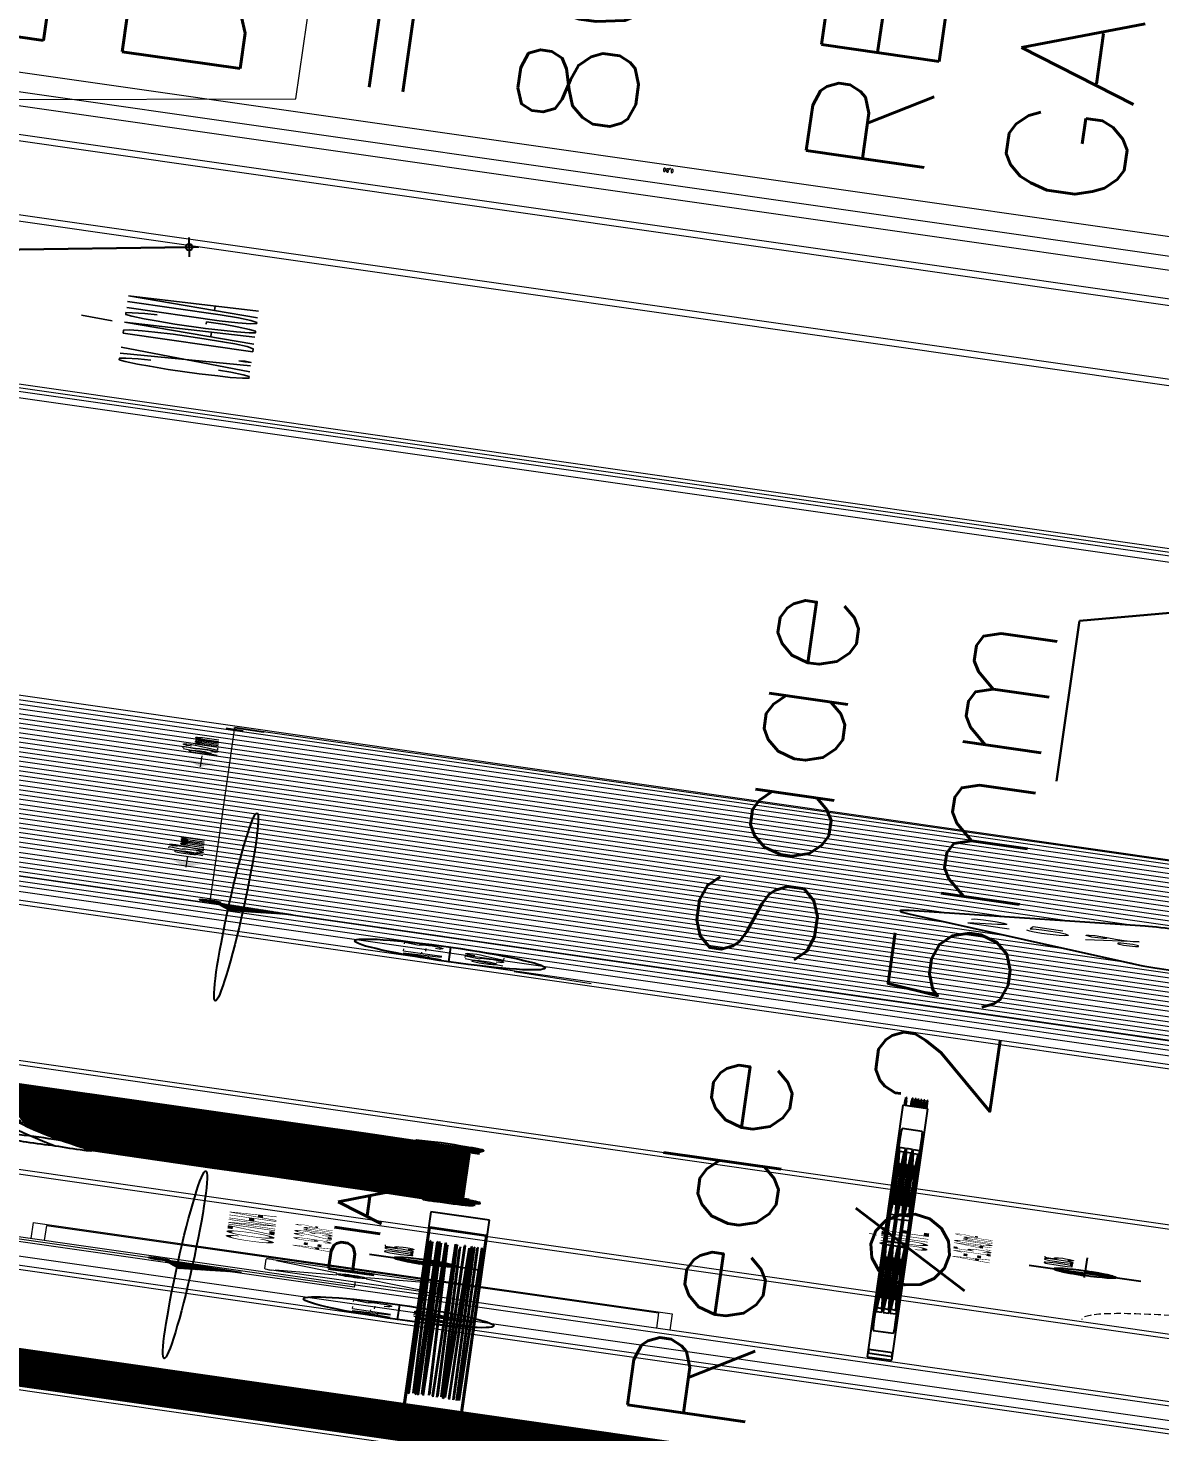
# Model space of a CAD drawing. Header units: millimetres. Extents: x -361192058 to 101130107379, y -14071650034 to 19218552450.
# Drawn here: x -126020.8 to -125846, y 40523.2 to 40739.9 of the extents above; entities that cross this region are included whole.
import ezdxf
from ezdxf.enums import TextEntityAlignment as Align

# ---------------------------------------------------------------- set-up
doc = ezdxf.new("R2010")
doc.units = ezdxf.units.MM
doc.header["$LTSCALE"] = 0.5
doc.linetypes.add('HIDDEN2', pattern=[0.1875, 0.125, -0.0625])
for name, color, linetype in [('02', 2, 'Continuous'), ('APBAN', 4, 'Continuous'), ('ARCO', 7, 'HIDDEN2'), ('CONEXAO_AG_FRIA', 3, 'Continuous'), ('CONEXAO_ESGOTO', 7, 'Continuous'), ('CONEXÃO_HIDRÁULICA', 2, 'Continuous'), ('COTAS', 7, 'Continuous'), ('DIVERSOS', 4, 'Continuous'), ('ESQUADRIAS', 3, 'Continuous'), ('HATCH', 8, 'Continuous'), ('MOBIL-I', 251, 'Continuous'), ('parede', 2, 'Continuous'), ('TEXT02', 3, 'Continuous'), ('TEXTO2', 3, 'Continuous'), ('tubulação esg', 4, 'Continuous'), ('TUBULAÇÃO_HIDRÁULICA', 5, 'Continuous'), ('TXT_0', 7, 'Continuous')]:
    doc.layers.add(name, color=color, linetype=linetype)
doc.styles.add('ADITIVOCAD', font='ROMANS.shx')
doc.styles.add('COTAS', font='romans.shx')
doc.styles.add('R80', font='simplex.shx', dxfattribs={"height": 0.2})
doc.styles.add('ROMANS', font='romans', dxfattribs={"height": 0.1})
doc.styles.add('SANSSERIF', font='sas_____.pfb', dxfattribs={"height": 1})
doc.styles.get("Standard").update_dxf_attribs({"font": 'txt.shx', "height": 0.12})
doc.dimstyles.new('COTAS', dxfattribs={"dimtxt": 0.08, "dimasz": 0.06, "dimexe": 0.18, "dimexo": 0.0625, "dimgap": 0.05, "dimtad": 1, "dimdec": 4, "dimzin": 4, "dimdsep": 46, "dimtxsty": 'R80', "dimblk1": 'DOT', "dimblk2": 'DOT', "dimsah": 1, "dimcen": 0.09, "dimse1": 1, "dimse2": 1, "dimclrt": 150, "dimadec": 0, "dimazin": 0, "dimtfac": 1, "dimtdec": 4, "dimtmove": 2, "dimatfit": 3, "dimldrblk": 'DOT', "dimfxl": 0, "dimtolj": 1, "dimtzin": 0, "dimarcsym": 0})

# ---------------------------------------------------------------- blocks, each defined once
blk = doc.blocks.new('_Dot')
at = {"color": 0, "lineweight": -2}
blk.add_line((-0.5, 0), (-1, 0), dxfattribs=at)
at = {"color": 0, "const_width": 0.5}
blk.add_lwpolyline([(-0.25, 0, 1), (0.25, 0, 1)], format="xyb", close=True, dxfattribs=at)
blk = doc.blocks.new('DOT')
for p, q in [((0, -1.5), (0, 1.5)), ((1.5, 0), (-1.5, 0))]:
    blk.add_line(p, q)
blk.add_circle((0, 0), 0.5)
blk = doc.blocks.new('ADC_SETA3')
blk.add_lwpolyline([(-0.3034, 0), (0.3034, 0, 0.668179), (0.3317, 0.0683), (0.0283, 0.3746, 0.414214), (-0.0283, 0.3746), (-0.3317, 0.0683, 0.668179), (-0.3034, 0), (-0.3034, 0)], format="xyb")
blk = doc.blocks.new('Adh_hicol0')
for radius in [0.559, 0.515]:
    blk.add_circle((0, 0), radius)
blk = doc.blocks.new('Adh_BalaoAf')
for p, q in [((0, 0), (0.65, 0)), ((1.8, 0), (1.15, 0))]:
    blk.add_line(p, q)
blk.add_circle((0.9, 0), 0.25)
blk = doc.blocks.new('Adh_Afn')
blk.add_line((-0.25, 0), (0.25, 0))
blk.add_circle((0, 0), 0.25)
at = {"flags": 8}
for tag, p in [('$AF', (0, 0.0703)), ('$DIAM', (0, -0.0909))]:
    blk.add_attdef(tag, text='', height=0.1, dxfattribs=at).set_placement(p, align=Align.MIDDLE)
blk = doc.blocks.new('j90')
at = {"layer": 'CONEXÃO_HIDRÁULICA'}
for p, q in [((-0.075, -0.0225), (-0.075, 0.0225)), ((-0.075, 0), (0, 0)), ((0, 0), (0, -0.075)), ((-0.0225, -0.075), (0.0225, -0.075))]:
    blk.add_line(p, q, dxfattribs=at)
blk = doc.blocks.new('ADC_G_ROUPA1')
for p, q in [((2, 0.55), (0, 0.55)), ((0, 0.55), (0, 0)), ((2, 0), (2, 0.55)), ((1.96, 0.51), (0.04, 0.51)), ((0.04, 0.51), (0.04, 0.04)), ((0.1122, 0.078), (0.1615, 0.4749)), ((0.1913, 0.4712), (0.1615, 0.4749)), ((0.2176, 0.473), (0.2475, 0.4754)), ((0.2475, 0.4754), (0.2796, 0.0766)), ((0.3293, 0.472), (0.3591, 0.4752)), ((0.3591, 0.4752), (0.402, 0.0775)), ((0.4817, 0.4754), (0.4537, 0.0764)), ((0.4817, 0.4754), (0.5116, 0.4733)), ((0.6858, 0.475), (0.6858, 0.075)), ((0.6858, 0.475), (0.7158, 0.475)), ((0.7158, 0.475), (0.7158, 0.075)), ((0.8867, 0.4694), (0.9163, 0.4743)), ((0.9163, 0.4743), (0.9824, 0.0798)), ((1.0382, 0.4753), (1.0009, 0.077)), ((1.0382, 0.4753), (1.068, 0.4725)), ((1.3701, 0.4753), (1.3328, 0.077)), ((1.3701, 0.4753), (1.3999, 0.4725)), ((1.5477, 0.475), (1.5477, 0.075)), ((1.5477, 0.475), (1.5777, 0.475)), ((1.5777, 0.475), (1.5777, 0.075)), ((1.619, 0.475), (1.619, 0.075)), ((1.619, 0.475), (1.649, 0.475)), ((1.649, 0.475), (1.649, 0.075)), ((1.8633, 0.475), (1.8633, 0.075)), ((1.8633, 0.475), (1.8933, 0.475)), ((1.8933, 0.475), (1.8933, 0.075)), ((1.96, 0.04), (1.96, 0.51)), ((0.142, 0.0743), (0.1913, 0.4712)), ((0.2176, 0.473), (0.2497, 0.0742)), ((0.3293, 0.472), (0.3722, 0.0743)), ((0.5116, 0.4733), (0.4837, 0.0743)), ((0.627, 0.4722), (0.5179, 0.0874)), ((0.6559, 0.464), (0.5468, 0.0792)), ((0.627, 0.4722), (0.6559, 0.464)), ((0.7427, 0.4641), (0.7715, 0.4722)), ((0.7427, 0.4641), (0.8514, 0.0791)), ((0.7715, 0.4722), (0.8803, 0.0873)), ((0.8867, 0.4694), (0.9528, 0.0749)), ((1.068, 0.4725), (1.0308, 0.0742)), ((1.1662, 0.4641), (1.195, 0.4722)), ((1.1662, 0.4641), (1.2749, 0.0791)), ((1.195, 0.4722), (1.3038, 0.0873)), ((1.3999, 0.4725), (1.3627, 0.0742)), ((1.4107, 0.4656), (1.4399, 0.4725)), ((1.4107, 0.4656), (1.5025, 0.0763)), ((1.4399, 0.4725), (1.5317, 0.0832)), ((1.7026, 0.4656), (1.7318, 0.4725)), ((1.7026, 0.4656), (1.7945, 0.0763)), ((1.7318, 0.4725), (1.8237, 0.0832)), ((0.04, 0.28), (1.96, 0.28)), ((0.04, 0.27), (1.96, 0.27)), ((0.1511, 0.2898), (0.1474, 0.2601)), ((0.1524, 0.2595), (0.1474, 0.2601)), ((0.1511, 0.2898), (0.1561, 0.2892)), ((0.1561, 0.2892), (0.1524, 0.2595)), ((0.2449, 0.2894), (0.2499, 0.2898)), ((0.2473, 0.2597), (0.2449, 0.2894)), ((0.2523, 0.2601), (0.2473, 0.2597)), ((0.2523, 0.2601), (0.2499, 0.2898)), ((0.3616, 0.2893), (0.3665, 0.2898)), ((0.3648, 0.2596), (0.3616, 0.2893)), ((0.3697, 0.2601), (0.3648, 0.2596)), ((0.3697, 0.2601), (0.3665, 0.2898)), ((0.4791, 0.2601), (0.4812, 0.2899)), ((0.4841, 0.2597), (0.4791, 0.2601)), ((0.4812, 0.2899), (0.4862, 0.2895)), ((0.4841, 0.2597), (0.4862, 0.2895)), ((0.5804, 0.262), (0.5885, 0.2907)), ((0.5852, 0.2606), (0.5804, 0.262)), ((0.5852, 0.2606), (0.5933, 0.2893)), ((0.5885, 0.2907), (0.5933, 0.2893)), ((0.6983, 0.26), (0.6983, 0.2899)), ((0.6983, 0.2899), (0.7033, 0.2899)), ((0.7033, 0.26), (0.6983, 0.26)), ((0.7033, 0.26), (0.7033, 0.2899)), ((0.805, 0.2893), (0.8098, 0.2907)), ((0.8131, 0.2606), (0.805, 0.2893)), ((0.818, 0.2619), (0.8098, 0.2907)), ((0.818, 0.2619), (0.8131, 0.2606)), ((0.9296, 0.2889), (0.9346, 0.2897)), ((0.9346, 0.2594), (0.9296, 0.2889)), ((0.9395, 0.2602), (0.9346, 0.2897)), ((0.9395, 0.2602), (0.9346, 0.2594)), ((1.0306, 0.2601), (1.0334, 0.2898)), ((1.0356, 0.2596), (1.0306, 0.2601)), ((1.0334, 0.2898), (1.0384, 0.2894)), ((1.0356, 0.2596), (1.0384, 0.2894)), ((1.2285, 0.2893), (1.2333, 0.2907)), ((1.2366, 0.2606), (1.2285, 0.2893)), ((1.2415, 0.2619), (1.2333, 0.2907)), ((1.2415, 0.2619), (1.2366, 0.2606)), ((1.3625, 0.2601), (1.3653, 0.2898)), ((1.3675, 0.2596), (1.3625, 0.2601)), ((1.3653, 0.2898), (1.3703, 0.2894)), ((1.3675, 0.2596), (1.3703, 0.2894)), ((1.4653, 0.2883), (1.4702, 0.2895)), ((1.4722, 0.2593), (1.4653, 0.2883)), ((1.4771, 0.2604), (1.4702, 0.2895)), ((1.4771, 0.2604), (1.4722, 0.2593)), ((1.5602, 0.26), (1.5602, 0.2899)), ((1.5602, 0.2899), (1.5652, 0.2899)), ((1.5652, 0.26), (1.5602, 0.26)), ((1.5652, 0.26), (1.5652, 0.2899)), ((1.6315, 0.26), (1.6315, 0.2899)), ((1.6315, 0.2899), (1.6365, 0.2899)), ((1.6365, 0.26), (1.6315, 0.26)), ((1.6365, 0.26), (1.6365, 0.2899)), ((1.7573, 0.2883), (1.7622, 0.2895)), ((1.7642, 0.2593), (1.7573, 0.2883)), ((1.769, 0.2604), (1.7622, 0.2895)), ((1.769, 0.2604), (1.7642, 0.2593)), ((1.8758, 0.26), (1.8758, 0.2899)), ((1.8758, 0.2899), (1.8808, 0.2899)), ((1.8808, 0.26), (1.8758, 0.26)), ((1.8808, 0.26), (1.8808, 0.2899)), ((0.142, 0.0743), (0.1122, 0.078)), ((0.2497, 0.0742), (0.2796, 0.0766)), ((0.3722, 0.0743), (0.402, 0.0775)), ((0.4537, 0.0764), (0.4837, 0.0743)), ((0.5179, 0.0874), (0.5468, 0.0792)), ((0.6858, 0.075), (0.7158, 0.075)), ((0.8514, 0.0791), (0.8803, 0.0873)), ((0.9528, 0.0749), (0.9824, 0.0798)), ((1.0009, 0.077), (1.0308, 0.0742)), ((1.2749, 0.0791), (1.3038, 0.0873)), ((1.3328, 0.077), (1.3627, 0.0742)), ((1.5025, 0.0763), (1.5317, 0.0832)), ((1.5477, 0.075), (1.5777, 0.075)), ((1.619, 0.075), (1.649, 0.075)), ((1.7945, 0.0763), (1.8237, 0.0832)), ((1.8633, 0.075), (1.8933, 0.075)), ((0.04, 0.04), (1.96, 0.04)), ((0, 0), (2, 0))]:
    blk.add_line(p, q)
blk = doc.blocks.new('A2')
at = {"color": 8}
for p, q in [((0.745, -2), (0.745, -0.7391)), ((0.795, -1.985), (0.795, -0.7352)), ((0.845, -2.0217), (0.845, -0.7314)), ((0.895, -2.027), (0.895, -0.7276)), ((0.245, -2), (0.245, -0.7773)), ((0.295, -2), (0.295, -0.7735)), ((0.345, -2), (0.345, -0.7697)), ((0.395, -2), (0.395, -0.7658)), ((0.445, -2), (0.445, -0.762)), ((0.495, -2), (0.495, -0.7582)), ((0.545, -2), (0.545, -0.7544)), ((0.595, -2), (0.595, -0.7505)), ((0.645, -2), (0.645, -0.7467)), ((0.695, -2), (0.695, -0.7429)), ((-0.255, -2), (-0.255, -0.8155)), ((-0.23, -0.9011), (-0.23, -0.8155)), ((-0.205, -2), (-0.205, -0.8117)), ((-0.18, -0.8694), (-0.18, -0.8117)), ((-0.155, -2), (-0.155, -0.8079)), ((-0.13, -0.8438), (-0.13, -0.8079)), ((-0.105, -2), (-0.105, -0.8041)), ((-0.08, -0.8236), (-0.08, -0.8041)), ((-0.055, -2), (-0.055, -0.8002)), ((-0.005, -2), (-0.005, -0.7964)), ((0.045, -2), (0.045, -0.7926)), ((0.095, -2), (0.095, -0.7888)), ((0.145, -2), (0.145, -0.7849)), ((0.195, -2), (0.195, -0.7811)), ((0.945, -2.0358), (0.945, -0.7964)), ((-0.505, -2), (-0.505, -0.8429)), ((-0.48, -1.283), (-0.48, -0.8429)), ((-0.455, -2), (-0.455, -0.8308)), ((-0.43, -1.1361), (-0.43, -0.8308)), ((-0.405, -2), (-0.405, -0.827)), ((-0.38, -1.0514), (-0.38, -0.827)), ((-0.355, -2), (-0.355, -0.8232)), ((-0.33, -0.9891), (-0.33, -0.8232)), ((-0.305, -2), (-0.305, -0.8194)), ((-0.28, -0.9404), (-0.28, -0.8194)), ((-0.655, -2), (-0.655, -0.8877)), ((-0.63, -2), (-0.63, -0.8877)), ((-0.605, -2), (-0.605, -0.8716)), ((-0.58, -2), (-0.58, -0.8716)), ((-0.555, -2), (-0.555, -0.8566)), ((-0.53, -2), (-0.53, -0.8566)), ((-0.755, -2), (-0.755, -0.9238)), ((-0.73, -2), (-0.73, -0.9238)), ((-0.705, -2), (-0.705, -0.9051)), ((-0.68, -2), (-0.68, -0.9051)), ((-0.855, -2.0453), (-0.855, -0.9652)), ((-0.83, -2.0453), (-0.83, -0.9652)), ((-0.805, -2.015), (-0.805, -0.9438)), ((-0.78, -2.015), (-0.78, -0.9438)), ((-0.93, -2.0331), (-0.93, -0.988)), ((-0.905, -2.0331), (-0.905, -0.988)), ((-0.88, -2.0331), (-0.88, -0.988)), ((-0.955, -2.0331), (-0.955, -1.2363)), ((-0.48, -2), (-0.48, -1.5323)), ((-0.43, -2), (-0.43, -1.6792)), ((-0.38, -2), (-0.38, -1.7639)), ((-0.33, -2), (-0.33, -1.8261)), ((-0.28, -2), (-0.28, -1.8749)), ((-0.23, -2), (-0.23, -1.9142)), ((-0.18, -2), (-0.18, -1.9459)), ((-0.13, -2), (-0.13, -1.9715)), ((-0.08, -2), (-0.08, -1.9917))]:
    blk.add_line(p, q, dxfattribs=at)
blk.add_lwpolyline([(-0.95, -0.7864), (-0.95, 0), (0.95, 0), (0.95, -0.5116)])
for points in [[(-0.4937, -0.1271, 0.14715), (-0.7437, -0.1021, 0.124017), (-0.6737, -0.3221, 8.542003)], [(-0.1887, -0.3771, 0.115099), (-0.1437, -0.1071, 0.202892), (-0.5437, -0.1421, 4.019894)], [(0.3563, -0.1271, 0.14715), (0.1063, -0.1021, 0.124017), (0.1763, -0.3221, 8.542003)], [(0.6613, -0.3771, 0.115099), (0.7063, -0.1071, 0.202892), (0.3063, -0.1421, 4.019894)], [(-0.6937, -0.2771, 0.09902), (-0.7437, -0.5021, 0.169064), (-0.4337, -0.3971, -0.343387)], [(0.1563, -0.2771, 0.09902), (0.1063, -0.5021, 0.169064), (0.4163, -0.3971, -0.343387)], [(-0.5537, -0.4521, 0.112206), (-0.1437, -0.5021, 0.070755), (-0.2037, -0.2971, -1.551943)], [(0.2963, -0.4521, 0.112206), (0.7063, -0.5021, 0.070755), (0.6463, -0.2971, -1.551943)], [(-0.2692, -0.7939, 0.075988), (-0.9427, -1.0061, -0.502824), (-0.9784, -0.9878, -0.142549), (-0.9692, -0.9109, -0.066811), (-0.981, -0.8335, -0.328343), (-0.9467, -0.7851), (-0.4192, -0.6109, -0.025749), (0.9573, -0.5114, -0.334099), (0.9818, -0.5287, -0.185174), (0.975, -0.6509, -0.187316), (0.982, -0.7142, -0.311124), (0.9734, -0.7216), (-0.4842, -0.8331)], [(-0.9427, -1.0061), (-0.96, -1.33), (-0.95, -1.485), (-0.955, -1.755), (-0.97, -1.89), (-0.975, -1.915, -1.132782), (-0.99, -1.91, 0.98261), (-1.01, -1.9, 0.32203), (-1.005, -1.935), (-1.005, -1.975, 0.439902), (-0.945, -2.03, -0.126697), (-0.885, -2.04, 0.376451), (-0.805, -2.015, -0.344872), (-0.765, -2), (0.755, -2, 0.181335), (0.795, -1.985, -0.809524), (0.815, -2, 0.220339), (0.815, -2.025), (0.86, -2.02), (0.935, -2.035, 0.501823), (0.985, -1.99, 0.315909), (0.975, -1.855, 0.473766), (0.97, -1.855, -0.12128), (0.95, -1.87), (0.955, -1.72), (0.95, -1.4), (0.955, -1.225), (0.9441, -0.7247)]]:
    blk.add_lwpolyline(points, format="xyb")
for points in [[(-0.4387, -0.4771, -0.804152), (-0.4937, -0.2571, -0.132344), (-0.1487, -0.1321, -0.042249)], [(0.4113, -0.4771, -0.804152), (0.3563, -0.2571, -0.132344), (0.7013, -0.1321, -0.042249)], [(0.4402, -0.5463, -0.26737), (0.4937, -0.7722, -7.474594)], [(0.6742, -0.5256, -0.289881), (0.7012, -0.7503, 10.034941)], [(-0.414, -0.61, -0.337543), (-0.3491, -0.8188, -6.119059)], [(-0.3702, -0.6025, -0.348871), (-0.2917, -0.8128, -6.119059)], [(-0.4161, -0.8227, -0.081114), (0.9793, -0.655, -24.776446)], [(-0.9692, -0.9109, -0.10864), (0.4143, -0.7327, -11.759975)], [(-0.8449, -0.7515, -0.424879), (-0.772, -0.9305, 6.281867)], [(-0.055, -2, -0.838761), (0.095, -0.7888, -0.295511)]]:
    blk.add_lwpolyline(points, format="xyb", dxfattribs=at)
blk = doc.blocks.new('Adc_nivelpl')
h = blk.add_hatch()
h.set_pattern_fill('_U', color=256, scale=0.005, angle=45, style=0, double=1)
h.set_pattern_definition([(45, (-5.8772514, -3.5161936), (-0.003535534, 0.003535534), []), (135, (-5.8772514, -3.5161936), (-0.003535534, -0.003535534), [])])
h.paths.add_polyline_path([(0.1954, -0.0865, 0.414214), (0.0865, -0.1954), (0.1954, -0.1954)])
h.paths.add_polyline_path([(0.1954, -0.1954), (0.1954, -0.3043, 0.414214), (0.3043, -0.1954)])
for p, q in [((0.1954, 0), (0.1954, -0.3908)), ((0.8958, -0.1954), (0, -0.1954))]:
    blk.add_line(p, q)
blk.add_circle((0.1954, -0.1954), 0.1089)
at = {"flags": 8}
blk.add_attdef('NIVEL', (0.3642, -0.1501), '', height=0.1, dxfattribs=at)
blk = doc.blocks.new('ADC_MCOZ_19')
for p, q in [((-0.425, 0), (-0.425, -0.66)), ((0.425, 0), (-0.425, 0)), ((0.425, -0.66), (0.425, 0)), ((0.425, -0.01), (-0.425, -0.01)), ((-0.405, -0.01), (-0.405, -0.02)), ((0.405, -0.02), (-0.405, -0.02)), ((0.405, -0.02), (0.405, -0.01)), ((0.3416, -0.07), (-0.3416, -0.07)), ((-0.365, -0.0934), (-0.365, -0.5766)), ((0.365, -0.5766), (0.365, -0.0934)), ((-0.3382, -0.55), (-0.3382, -0.12)), ((-0.3382, -0.12), (-0.1382, -0.12)), ((-0.3282, -0.2885), (-0.3282, -0.1365)), ((-0.3282, -0.1365), (-0.271, -0.1919)), ((-0.3203, -0.13), (-0.2648, -0.184)), ((-0.3203, -0.13), (-0.156, -0.13)), ((-0.156, -0.13), (-0.2132, -0.1854)), ((-0.1482, -0.1365), (-0.2074, -0.1936)), ((-0.1482, -0.1365), (-0.1482, -0.2885)), ((-0.1382, -0.12), (-0.1382, -0.55)), ((-0.1, -0.12), (-0.1, -0.55)), ((0.1, -0.12), (-0.1, -0.12)), ((-0.09, -0.1365), (-0.09, -0.2885)), ((-0.09, -0.1365), (-0.0308, -0.1936)), ((-0.0821, -0.13), (-0.025, -0.1854)), ((0.0821, -0.13), (-0.0821, -0.13)), ((0.0821, -0.13), (0.0267, -0.184)), ((0.09, -0.1365), (0.0329, -0.1919)), ((0.09, -0.2885), (0.09, -0.1365)), ((0.1, -0.55), (0.1, -0.12)), ((0.1382, -0.12), (0.1382, -0.55)), ((0.3382, -0.12), (0.1382, -0.12)), ((0.1482, -0.1365), (0.2074, -0.1936)), ((0.1482, -0.1365), (0.1482, -0.2885)), ((0.156, -0.13), (0.2132, -0.1854)), ((0.3203, -0.13), (0.156, -0.13)), ((0.3203, -0.13), (0.2648, -0.184)), ((0.3282, -0.1365), (0.271, -0.1919)), ((0.3282, -0.2885), (0.3282, -0.1365)), ((0.3382, -0.55), (0.3382, -0.12)), ((-0.2692, -0.2316), (-0.3282, -0.2885)), ((-0.2622, -0.2389), (-0.3203, -0.295)), ((-0.2156, -0.2376), (-0.156, -0.295)), ((-0.2091, -0.23), (-0.1482, -0.2885)), ((-0.0291, -0.23), (-0.09, -0.2885)), ((-0.0226, -0.2376), (-0.0821, -0.295)), ((0.0241, -0.2389), (0.0821, -0.295)), ((0.031, -0.2316), (0.09, -0.2885)), ((0.2091, -0.23), (0.1482, -0.2885)), ((0.2156, -0.2376), (0.156, -0.295)), ((0.2622, -0.2389), (0.3203, -0.295)), ((0.2692, -0.2316), (0.3282, -0.2885)), ((-0.3282, -0.305), (-0.1482, -0.305)), ((-0.3282, -0.365), (-0.3282, -0.305)), ((-0.156, -0.295), (-0.3203, -0.295)), ((-0.1482, -0.305), (-0.1482, -0.365)), ((0.09, -0.305), (-0.09, -0.305)), ((-0.09, -0.305), (-0.09, -0.365)), ((-0.0821, -0.295), (0.0821, -0.295)), ((0.09, -0.365), (0.09, -0.305)), ((0.1482, -0.305), (0.1482, -0.365)), ((0.3282, -0.305), (0.1482, -0.305)), ((0.156, -0.295), (0.3203, -0.295)), ((0.3282, -0.365), (0.3282, -0.305)), ((-0.3282, -0.365), (-0.1482, -0.365)), ((-0.3282, -0.3815), (-0.271, -0.4369)), ((-0.3282, -0.5335), (-0.3282, -0.3815)), ((-0.3203, -0.375), (-0.2648, -0.429)), ((-0.3203, -0.375), (-0.156, -0.375)), ((-0.156, -0.375), (-0.2132, -0.4304)), ((-0.1482, -0.3815), (-0.2074, -0.4386)), ((-0.1482, -0.3815), (-0.1482, -0.5335)), ((0.09, -0.365), (-0.09, -0.365)), ((-0.09, -0.3815), (-0.0308, -0.4386)), ((-0.09, -0.3815), (-0.09, -0.5335)), ((0.0821, -0.375), (-0.0821, -0.375)), ((-0.0821, -0.375), (-0.025, -0.4304)), ((0.0821, -0.375), (0.0267, -0.429)), ((0.09, -0.3815), (0.0329, -0.4369)), ((0.09, -0.5335), (0.09, -0.3815)), ((0.3282, -0.365), (0.1482, -0.365)), ((0.1482, -0.3815), (0.1482, -0.5335)), ((0.1482, -0.3815), (0.2074, -0.4386)), ((0.156, -0.375), (0.2132, -0.4304)), ((0.3203, -0.375), (0.156, -0.375)), ((0.3203, -0.375), (0.2648, -0.429)), ((0.3282, -0.3815), (0.271, -0.4369)), ((0.3282, -0.5335), (0.3282, -0.3815)), ((-0.2692, -0.4766), (-0.3282, -0.5335)), ((-0.2622, -0.4839), (-0.3203, -0.54)), ((-0.2156, -0.4826), (-0.156, -0.54)), ((-0.2091, -0.475), (-0.1482, -0.5335)), ((-0.0291, -0.475), (-0.09, -0.5335)), ((-0.0226, -0.4826), (-0.0821, -0.54)), ((0.0241, -0.4839), (0.0821, -0.54)), ((0.031, -0.4766), (0.09, -0.5335)), ((0.2091, -0.475), (0.1482, -0.5335)), ((0.2156, -0.4826), (0.156, -0.54)), ((0.2622, -0.4839), (0.3203, -0.54)), ((0.2692, -0.4766), (0.3282, -0.5335)), ((-0.156, -0.54), (-0.3203, -0.54)), ((-0.0821, -0.54), (0.0821, -0.54)), ((0.156, -0.54), (0.3203, -0.54)), ((-0.1382, -0.55), (-0.3382, -0.55)), ((-0.1, -0.55), (0.1, -0.55)), ((0.1382, -0.55), (0.3382, -0.55)), ((-0.3416, -0.6), (0.3416, -0.6)), ((-0.425, -0.66), (0.425, -0.66)), ((-0.3899, -0.66), (-0.3899, -0.674)), ((-0.3899, -0.674), (-0.3829, -0.674)), ((-0.3829, -0.674), (-0.3829, -0.681)), ((-0.3829, -0.681), (-0.3479, -0.681)), ((-0.3479, -0.674), (-0.3479, -0.681)), ((-0.3479, -0.674), (-0.3409, -0.674)), ((-0.3409, -0.66), (-0.3409, -0.674)), ((-0.2899, -0.66), (-0.2899, -0.674)), ((-0.2899, -0.674), (-0.2829, -0.674)), ((-0.2829, -0.674), (-0.2829, -0.681)), ((-0.2829, -0.681), (-0.2479, -0.681)), ((-0.2479, -0.674), (-0.2479, -0.681)), ((-0.2479, -0.674), (-0.2409, -0.674)), ((-0.2409, -0.66), (-0.2409, -0.674)), ((-0.1899, -0.66), (-0.1899, -0.674)), ((-0.1899, -0.674), (-0.1829, -0.674)), ((-0.1829, -0.674), (-0.1829, -0.681)), ((-0.1829, -0.681), (-0.1479, -0.681)), ((-0.1479, -0.674), (-0.1479, -0.681)), ((-0.1479, -0.674), (-0.1409, -0.674)), ((-0.1409, -0.66), (-0.1409, -0.674)), ((-0.0899, -0.66), (-0.0899, -0.674)), ((-0.0899, -0.674), (-0.0829, -0.674)), ((-0.0829, -0.674), (-0.0829, -0.681)), ((-0.0829, -0.681), (-0.0479, -0.681)), ((-0.0479, -0.674), (-0.0479, -0.681)), ((-0.0479, -0.674), (-0.0409, -0.674)), ((-0.0409, -0.66), (-0.0409, -0.674)), ((0.0101, -0.66), (0.0101, -0.674)), ((0.0101, -0.674), (0.0171, -0.674)), ((0.0171, -0.674), (0.0171, -0.681)), ((0.0171, -0.681), (0.0521, -0.681)), ((0.0521, -0.674), (0.0521, -0.681)), ((0.0521, -0.674), (0.0591, -0.674)), ((0.0591, -0.66), (0.0591, -0.674)), ((0.1101, -0.66), (0.1101, -0.674)), ((0.1101, -0.674), (0.1171, -0.674)), ((0.1171, -0.674), (0.1171, -0.681)), ((0.1171, -0.681), (0.1521, -0.681)), ((0.1521, -0.674), (0.1521, -0.681)), ((0.1521, -0.674), (0.1591, -0.674)), ((0.1591, -0.66), (0.1591, -0.674)), ((0.3241, -0.66), (0.3241, -0.674)), ((0.3241, -0.674), (0.3311, -0.674)), ((0.3311, -0.674), (0.3311, -0.681)), ((0.3311, -0.681), (0.3661, -0.681)), ((0.3661, -0.674), (0.3661, -0.681)), ((0.3661, -0.674), (0.3731, -0.674)), ((0.3731, -0.66), (0.3731, -0.674))]:
    blk.add_line(p, q)
for centre, radius, start, end in [((-0.3416, -0.0934), 0.0234, 90, 180), ((0.3416, -0.0934), 0.0234, 360, 90), ((-0.2397, -0.2103), 0.0525, 146.7284, 216.956), ((-0.2397, -0.2103), 0.0525, 42.0892, 135.793), ((-0.2397, -0.2103), 0.0442, 42.5726, 134.909), ((0.0015, -0.2103), 0.0525, 44.207, 137.9108), ((0.0015, -0.2103), 0.0442, 45.091, 137.4274), ((0.0015, -0.2103), 0.0525, 323.044, 33.2716), ((0.2397, -0.2103), 0.0525, 44.207, 137.9108), ((0.2397, -0.2103), 0.0442, 45.091, 137.4274), ((0.2397, -0.2103), 0.0525, 323.044, 33.2716), ((-0.2397, -0.2103), 0.0442, 147.9107, 216.4727), ((-0.2397, -0.2103), 0.0364, 133.7108, 149.5156), ((-0.2397, -0.2103), 0.0364, 27.382, 43.227), ((-0.2397, -0.2103), 0.0442, 326.0457, 29.5488), ((-0.2397, -0.2103), 0.0525, 325.1618, 31.1407), ((0.0015, -0.2103), 0.0525, 148.8593, 214.8382), ((0.0015, -0.2103), 0.0442, 150.4512, 213.9543), ((0.0015, -0.2103), 0.0364, 136.773, 152.618), ((0.0015, -0.2103), 0.0364, 30.4844, 46.2892), ((0.0015, -0.2103), 0.0442, 323.5273, 32.0893), ((0.2397, -0.2103), 0.0525, 148.8593, 214.8382), ((0.2397, -0.2103), 0.0442, 150.4512, 213.9543), ((0.2397, -0.2103), 0.0364, 136.773, 152.618), ((0.2397, -0.2103), 0.0364, 30.4844, 46.2892), ((0.2397, -0.2103), 0.0442, 323.5273, 32.0893), ((-0.2397, -0.2103), 0.0525, 227.9045, 314.2264), ((-0.2397, -0.2103), 0.0364, 215.8183, 231.6632), ((-0.2397, -0.2103), 0.0442, 229.4965, 313.0441), ((-0.2397, -0.2103), 0.0364, 311.4391, 327.244), ((0.0015, -0.2103), 0.0525, 225.7736, 312.0955), ((0.0015, -0.2103), 0.0364, 212.756, 228.5609), ((0.0015, -0.2103), 0.0442, 226.9559, 310.5035), ((0.0015, -0.2103), 0.0364, 308.3368, 324.1817), ((0.2397, -0.2103), 0.0525, 225.7736, 312.0955), ((0.2397, -0.2103), 0.0364, 212.756, 228.5609), ((0.2397, -0.2103), 0.0442, 226.9559, 310.5035), ((0.2397, -0.2103), 0.0364, 308.3368, 324.1817), ((-0.2397, -0.4553), 0.0525, 146.7284, 216.956), ((-0.2397, -0.4553), 0.0442, 147.9107, 216.4727), ((-0.2397, -0.4553), 0.0525, 42.0892, 135.793), ((-0.2397, -0.4553), 0.0364, 133.7108, 149.5156), ((-0.2397, -0.4553), 0.0442, 42.5726, 134.909), ((-0.2397, -0.4553), 0.0364, 27.382, 43.227), ((-0.2397, -0.4553), 0.0442, 326.0457, 29.5488), ((-0.2397, -0.4553), 0.0525, 325.1618, 31.1407), ((0.0015, -0.4553), 0.0525, 148.8593, 214.8382), ((0.0015, -0.4553), 0.0442, 150.4512, 213.9543), ((0.0015, -0.4553), 0.0525, 44.207, 137.9108), ((0.0015, -0.4553), 0.0442, 45.091, 137.4274), ((0.0015, -0.4553), 0.0364, 136.773, 152.618), ((0.0015, -0.4553), 0.0364, 30.4844, 46.2892), ((0.0015, -0.4553), 0.0442, 323.5273, 32.0893), ((0.0015, -0.4553), 0.0525, 323.044, 33.2716), ((0.2397, -0.4553), 0.0525, 148.8593, 214.8382), ((0.2397, -0.4553), 0.0442, 150.4512, 213.9543), ((0.2397, -0.4553), 0.0525, 44.207, 137.9108), ((0.2397, -0.4553), 0.0442, 45.091, 137.4274), ((0.2397, -0.4553), 0.0364, 136.773, 152.618), ((0.2397, -0.4553), 0.0364, 30.4844, 46.2892), ((0.2397, -0.4553), 0.0442, 323.5273, 32.0893), ((0.2397, -0.4553), 0.0525, 323.044, 33.2716), ((-0.2397, -0.4553), 0.0525, 227.9045, 314.2264), ((-0.2397, -0.4553), 0.0364, 215.8183, 231.6632), ((-0.2397, -0.4553), 0.0442, 229.4965, 313.0441), ((-0.2397, -0.4553), 0.0364, 311.4391, 327.244), ((0.0015, -0.4553), 0.0525, 225.7736, 312.0955), ((0.0015, -0.4553), 0.0364, 212.756, 228.5609), ((0.0015, -0.4553), 0.0442, 226.9559, 310.5035), ((0.0015, -0.4553), 0.0364, 308.3368, 324.1817), ((0.2397, -0.4553), 0.0525, 225.7736, 312.0955), ((0.2397, -0.4553), 0.0364, 212.756, 228.5609), ((0.2397, -0.4553), 0.0442, 226.9559, 310.5035), ((0.2397, -0.4553), 0.0364, 308.3368, 324.1817), ((-0.3416, -0.5766), 0.0234, 180, 270), ((0.3416, -0.5766), 0.0234, 270, 360)]:
    blk.add_arc(centre, radius, start, end)
blk = doc.blocks.new('APROVADO QUADRA 21.2 MBVII')
at = {"layer": 'HATCH', "lineweight": 18}
h = blk.add_hatch(dxfattribs=at)
h.set_pattern_fill('LINE,_O', color=256, scale=0.001, angle=158.4888)
h.set_pattern_definition([(158.48882318, (6464.7813156, 2460.108367), (-0.001164217631, -0.002953848728), [])])
h.paths.add_polyline_path([(4234.5402, 2276.452), (4234.7069, 2276.2893), (4234.7416, 2276.4917)])
h = blk.add_hatch(dxfattribs=at)
h.set_pattern_fill('LINE,_O', color=256, scale=0.001, angle=158.4888)
h.set_pattern_definition([(158.48882318, (6476.9732778, 2460.108367), (-0.001164217631, -0.002953848728), [])])
h.paths.add_polyline_path([(4246.7322, 2276.452), (4246.8988, 2276.2893), (4246.9336, 2276.4917)])
at = {"layer": '02', "color": 8, "lineweight": 18}
for p, q in [((4234.1794, 2272.5595), (4234.1794, 2278.3595)), ((4246.3712, 2278.3595), (4246.3712, 2272.6595)), ((4234.6794, 2277.8595), (4234.6794, 2273.1595)), ((4246.8811, 2273.1595), (4246.8811, 2277.8595)), ((4234.8294, 2277.7095), (4234.8294, 2273.3095)), ((4236.9294, 2277.7095), (4236.9294, 2273.1595)), ((4237.0794, 2277.7095), (4237.0794, 2273.1595)), ((4237.0794, 2277.7095), (4237.0794, 2273.1595))]:
    blk.add_line(p, q, dxfattribs=at)
at = {"layer": '02', "color": 4, "lineweight": 18}
for p, q in [((4272.5991, 2277.4082), (4274.1607, 2276.5807)), ((4274.1607, 2276.5807), (4277.6492, 2276.5807))]:
    blk.add_line(p, q, dxfattribs=at)
at = {"layer": '02', "color": 7, "lineweight": 18}
blk.add_line((4273.7256, 2273.8438), (4273.7256, 2277.3482), dxfattribs=at)
at = {"layer": '02', "lineweight": 18}
blk.add_lwpolyline([(4229.7208, 2238.7047), (4290.9208, 2238.7047), (4290.9208, 2283.2547), (4229.7208, 2283.2547)], close=True, dxfattribs=at)
at = {"layer": '02', "lineweight": 18, "const_width": 0.1}
blk.add_lwpolyline([(4230.4708, 2239.4547), (4290.1708, 2239.4547), (4290.1708, 2282.5047), (4230.4708, 2282.5047)], close=True, dxfattribs=at)
at = {"layer": 'ARCO', "color": 8, "lineweight": 18}
blk.add_arc((4237.1425, 2273.3095), 0.8, 360, 90, dxfattribs=at)
at = {"layer": 'CONEXAO_ESGOTO', "lineweight": 18}
for p, q in [((4248.3411, 2276.5812), (4247.9669, 2276.5812)), ((4251.7601, 2276.5812), (4251.3858, 2276.5812))]:
    blk.add_line(p, q, dxfattribs=at)
for points in [[(4247.9669, 2276.5812), (4248.1429, 2276.5436), (4248.1429, 2276.6187)], [(4251.3858, 2276.5812), (4251.5619, 2276.5436), (4251.5619, 2276.6187)]]:
    blk.add_solid(points, dxfattribs=at)
at = {"layer": 'DIVERSOS', "color": 8, "lineweight": 18}
for p, q in [((4245.9212, 2256.0095), (4245.9212, 2278.6095)), ((4246.0712, 2256.5095), (4246.0712, 2278.6095))]:
    blk.add_line(p, q, dxfattribs=at)
at = {"layer": 'DIVERSOS', "lineweight": 18}
for p, q in [((4234.7416, 2276.4917), (4234.7069, 2276.2893)), ((4246.0607, 2275.6977), (4246.0259, 2275.4953))]:
    blk.add_line(p, q, dxfattribs=at)
for points in [[(4234.7416, 2276.4917), (4234.5402, 2276.452), (4234.7069, 2276.2893)], [(4246.9336, 2276.4917), (4246.7322, 2276.452), (4246.8988, 2276.2893)]]:
    blk.add_lwpolyline(points, dxfattribs=at)
at = {"layer": 'ESQUADRIAS', "color": 8, "lineweight": 18}
for p, q in [((4252.7712, 2278.6095), (4252.7712, 2271.6095)), ((4252.9212, 2278.6095), (4252.9212, 2263.6095))]:
    blk.add_line(p, q, dxfattribs=at)
at = {"layer": 'HATCH', "color": 8, "lineweight": 18}
for p, q in [((4246.5475, 2272.6595), (4246.5475, 2278.3595)), ((4247.85, 2266.3595), (4247.85, 2278.3595)), ((4248.0087, 2266.3595), (4248.0087, 2278.3595)), ((4248.1675, 2266.3595), (4248.1675, 2278.3595)), ((4248.3262, 2266.3595), (4248.3262, 2278.3595)), ((4248.485, 2266.3595), (4248.485, 2278.3595)), ((4248.6437, 2266.3595), (4248.6437, 2278.3595)), ((4248.8025, 2266.3595), (4248.8025, 2278.3595)), ((4248.9612, 2273.7734), (4248.9612, 2278.3595)), ((4249.12, 2273.7734), (4249.12, 2278.3595)), ((4249.2787, 2274.1124), (4249.2787, 2278.3595)), ((4249.4375, 2274.2727), (4249.4375, 2278.3595)), ((4249.5962, 2274.4329), (4249.5962, 2278.3595)), ((4249.755, 2274.5932), (4249.755, 2278.3595)), ((4249.9137, 2274.727), (4249.9137, 2278.3595)), ((4246.7062, 2272.6595), (4246.7062, 2277.2095)), ((4246.865, 2272.6595), (4246.865, 2277.2095)), ((4247.0237, 2272.6595), (4247.0237, 2277.2095)), ((4247.1825, 2266.3595), (4247.1825, 2277.2095)), ((4247.3412, 2266.3595), (4247.3412, 2277.2095)), ((4247.5, 2266.3595), (4247.5, 2277.2095)), ((4247.6587, 2266.3595), (4247.6587, 2277.2095)), ((4250.0725, 2274.5908), (4250.0725, 2277.2095)), ((4250.2312, 2274.4482), (4250.2312, 2277.2095)), ((4250.39, 2274.2879), (4250.39, 2277.2095)), ((4250.5487, 2274.1277), (4250.5487, 2277.2095)), ((4250.7075, 2273.7734), (4250.7075, 2277.2095)), ((4250.8662, 2273.7734), (4250.8662, 2277.2095)), ((4251.025, 2272.6139), (4251.025, 2277.2095)), ((4251.1837, 2272.6139), (4251.1837, 2277.2095)), ((4251.3425, 2275.7978), (4251.3425, 2277.2095)), ((4251.5012, 2275.7978), (4251.5012, 2277.2095)), ((4251.66, 2275.4178), (4251.66, 2277.2095)), ((4251.8187, 2270.8095), (4251.8187, 2277.2095)), ((4251.9775, 2270.8095), (4251.9775, 2277.2095)), ((4252.1362, 2270.8095), (4252.1362, 2277.2095)), ((4252.295, 2270.8095), (4252.295, 2277.2095)), ((4252.4537, 2270.8095), (4252.4537, 2277.2095)), ((4252.6125, 2270.8095), (4252.6125, 2277.2095)), ((4251.3425, 2270.8095), (4251.3425, 2275.7978)), ((4251.5012, 2270.8095), (4251.5012, 2275.7978)), ((4251.66, 2270.8095), (4251.66, 2275.4178))]:
    blk.add_line(p, q, dxfattribs=at)
at = {"layer": 'MOBIL-I', "color": 8, "lineweight": 18}
for p, q in [((4235.3746, 2276.8429), (4234.8246, 2276.8429)), ((4235.3746, 2276.8429), (4235.3746, 2275.1657)), ((4235.3396, 2276.8079), (4234.8246, 2276.8079)), ((4235.3396, 2276.8079), (4235.3396, 2275.2007)), ((4234.9487, 2276.2032), (4235.0726, 2276.0429)), ((4235.1322, 2276.0429), (4235.2561, 2276.2032)), ((4234.951, 2275.8083), (4235.0726, 2275.9657)), ((4235.1322, 2275.9657), (4235.2561, 2275.8054)), ((4235.3396, 2275.2007), (4234.8246, 2275.2007)), ((4235.3746, 2275.1657), (4234.8246, 2275.1657))]:
    blk.add_line(p, q, dxfattribs=at)
blk.add_lwpolyline([(4234.9216, 2276.0537), (4234.9216, 2276.2122, -0.414214), (4234.9397, 2276.2303), (4235.2651, 2276.2303, -0.414214), (4235.2832, 2276.2122), (4235.2832, 2275.7964, -0.414214), (4235.2651, 2275.7783), (4234.9397, 2275.7783, -0.414214), (4234.9216, 2275.7964), (4234.9216, 2276.0537)], format="xyb", dxfattribs=at)
for radius in [0.0391, 0.024, 0.0147]:
    blk.add_circle((4235.1024, 2276.0043), radius, dxfattribs=at)
at = {"layer": 'parede', "color": 8, "lineweight": 18}
for p, q in [((4233.7294, 2256.0095), (4233.7294, 2281.0095)), ((4240.7294, 2281.0095), (4240.7294, 2256.0095)), ((4240.5794, 2277.7095), (4240.5794, 2273.6995)), ((4233.8794, 2273.3095), (4233.8794, 2276.9095)), ((4233.8794, 2256.5095), (4233.8794, 2273.9595))]:
    blk.add_line(p, q, dxfattribs=at)
at = {"layer": 'parede', "color": 7, "lineweight": 18}
for p, q in [((4262.8536, 2278.4245), (4262.8536, 2265.8972)), ((4273.0632, 2270.0712), (4273.0632, 2278.4245)), ((4263.3177, 2278.1151), (4263.3177, 2273.7838)), ((4272.5991, 2273.7838), (4272.5991, 2278.1151))]:
    blk.add_line(p, q, dxfattribs=at)
at = {"layer": 'tubulação esg', "lineweight": 18}
for p, q in [((4263.0727, 2277.671), (4263.0727, 2271.9314)), ((4263.1939, 2277.671), (4263.1939, 2271.9314)), ((4268.7431, 2274.1983), (4268.7431, 2277.5879)), ((4268.9574, 2274.1983), (4268.9574, 2277.5879)), ((4271.436, 2277.5903), (4271.4351, 2272.2313)), ((4271.6388, 2272.2313), (4271.6388, 2277.5903))]:
    blk.add_line(p, q, dxfattribs=at)
at = {"layer": 'TUBULAÇÃO_HIDRÁULICA', "lineweight": 18}
for p, q in [((4234.7456, 2275.9926), (4234.7456, 2276.8786)), ((4246.9524, 2276.5061), (4252.8674, 2276.5061)), ((4252.8674, 2267.5158), (4252.8674, 2276.4311)), ((4234.7456, 2275.9926), (4234.9456, 2275.9926))]:
    blk.add_line(p, q, dxfattribs=at)
at = {"layer": 'COTAS', "lineweight": 18}
blk.add_blockref('j90', (4252.8674, 2276.5061), dxfattribs=at)
at = {"layer": 'DIVERSOS', "lineweight": 18}
for p, rotation in [((4234.7604, 2276.5061), 225), ((4246.9524, 2276.5061), 224.9999999999999)]:
    blk.add_blockref('Adh_BalaoAf', p, dxfattribs=dict(at, rotation=rotation))
ref = blk.add_blockref('Adh_Afn', (4234.124, 2275.8697), dxfattribs=at)
ref.add_attrib('$AF', 'AF-3', dxfattribs={"layer": 'TXT_0', "height": 0.1, "style": 'ADITIVOCAD', "flags": 8}).set_placement((4234.124, 2275.94), align=Align.MIDDLE)
ref.add_attrib('$DIAM', '%%C32', dxfattribs={"layer": 'TXT_0', "height": 0.1, "style": 'ADITIVOCAD', "flags": 8}).set_placement((4234.124, 2275.7788), align=Align.MIDDLE)
ref = blk.add_blockref('Adh_Afn', (4246.316, 2275.8697), dxfattribs=at)
ref.add_attrib('$AF', 'AF-3', dxfattribs={"layer": 'TXT_0', "height": 0.1, "style": 'ADITIVOCAD', "flags": 8}).set_placement((4246.316, 2275.94), align=Align.MIDDLE)
ref.add_attrib('$DIAM', '%%C32', dxfattribs={"layer": 'TXT_0', "height": 0.1, "style": 'ADITIVOCAD', "flags": 8}).set_placement((4246.316, 2275.7788), align=Align.MIDDLE)
at = {"layer": 'DIVERSOS', "color": 8, "lineweight": 18, "xscale": 2, "yscale": 2, "zscale": 2}
blk.add_blockref('ADC_SETA3', (4249.9213, 2273.9548), dxfattribs=at)
at = {"layer": 'MOBIL-I', "color": 8, "lineweight": 18, "xscale": 0.9823274998925626, "yscale": 0.9823274998925626, "zscale": 0.9823274998925626}
blk.add_blockref('A2', (4238.9962, 2277.7095), dxfattribs=at)
at = {"layer": 'MOBIL-I', "color": 8, "lineweight": 18, "rotation": 90}
for name, p in [('ADC_G_ROUPA1', (4237.6294, 2275.6695)), ('ADC_MCOZ_19', (4234.8746, 2274.6156))]:
    blk.add_blockref(name, p, dxfattribs=at)
at = {"layer": 'TUBULAÇÃO_HIDRÁULICA', "lineweight": 18, "xscale": 0.0500000000001819, "yscale": 0.0500000000001819, "zscale": 0.0500000000001819, "rotation": 180}
for p in [(4234.7604, 2276.5061), (4246.9524, 2276.5061)]:
    blk.add_blockref('Adh_hicol0', p, dxfattribs=at)
at = {"layer": 'TXT_0', "color": 8, "lineweight": 18}
ref = blk.add_blockref('Adc_nivelpl', (4235.7795, 2275.9664), dxfattribs=dict(at, xscale=0.75, yscale=0.75, zscale=0.75))
ref.add_attrib('NIVEL', '0.05', (4236.0526, 2275.8539), dxfattribs={"height": 0.075, "style": 'ADITIVOCAD', "flags": 8})
ref = blk.add_blockref('Adc_nivelpl', (4238.5603, 2274.265), dxfattribs=dict(at, xscale=0.75, yscale=0.75, zscale=0.75))
ref.add_attrib('NIVEL', '0.05', (4238.8334, 2274.1525), dxfattribs={"height": 0.075, "style": 'ADITIVOCAD', "flags": 8})
at = {"color": 0, "lineweight": 13, "flags": 8}
for p in [(4700.7247, 2280.1125), (4699.5738, 2277.8964), (4702.3546, 2276.195), (4703.6722, 2274.085), (4699.8445, 2272.2194), (4703.0488, 2270.137), (4703.0877, 2267.9803), (4700.6523, 2261.5216), (4700.7007, 2257.1593)]:
    blk.add_attdef('NIVEL', p, '', height=0.075, dxfattribs=at)
for rotation, width, p in [(90, 0.8, (4700.8205, 2275.7521)), (270, 0.6, (4703.8437, 2274.9021)), (90, 0.8, (4701.5575, 2268.5021)), (180, 0.6, (4651.1817, 2236.1931))]:
    blk.add_attdef('$PORTA', text='', height=0.09, rotation=rotation, dxfattribs=dict(at, width=width)).set_placement(p, align=Align.MIDDLE)
for p in [(4654.176, 2240.463), (4648.499, 2240.1923), (4637.8012, 2239.3845), (4633.4388, 2239.3361), (4656.3921, 2239.3121), (4652.4746, 2237.6822), (4646.4166, 2236.988), (4644.2598, 2236.9491), (4650.3646, 2236.3646)]:
    blk.add_attdef('NIVEL', p, '', height=0.075, rotation=270, dxfattribs=at)
at = {"color": 0, "lineweight": 13, "width": 0.8, "flags": 8}
for p in [(4652.0317, 2239.2163), (4644.7817, 2238.4793)]:
    blk.add_attdef('$PORTA', text='', height=0.09, dxfattribs=at).set_placement(p, align=Align.MIDDLE)
at = {"layer": '02', "color": 3, "lineweight": 18, "insert": (4273.5656, 2275.596), "char_height": 0.12, "attachment_point": 5, "rotation": 90}
blk.add_mtext('\\A1;0,80', dxfattribs=at)
at = {"layer": 'APBAN', "lineweight": 18, "insert": (4274.2125, 2277.148), "char_height": 0.309381, "width": 4.370666, "attachment_point": 4, "style": 'COTAS'}
blk.add_mtext("ALTURA DA LÂMINA D'ÁGUA = 80cm", dxfattribs=at)
at = {"layer": 'APBAN', "lineweight": 18, "char_height": 0.309381, "style": 'COTAS'}
for s, insert, attachment_point in [('VEM DA Rede Saae\\P%%c 25mm', (4260.3553, 2274.4222), 9), ('REGISTRO DE\\PGAVETA %%C 1 1/2"', (4274.1787, 2274.7842), 4)]:
    blk.add_mtext(s, dxfattribs=dict(at, insert=insert, attachment_point=attachment_point))
at = {"layer": 'CONEXAO_AG_FRIA', "lineweight": 18, "style": 'ROMANS'}
for p in [(4248.6578, 2276.5422), (4252.0767, 2276.5422)]:
    blk.add_text(' %%C32mm', height=0.09, rotation=0.1652, dxfattribs=at).set_placement(p, align=Align.CENTER)
at = {"layer": 'TEXT02', "lineweight": 18, "style": 'ROMANS'}
blk.add_text('CX. DÁGUA', height=0.34032, dxfattribs=at).set_placement((4264.4696, 2276.9391), align=Align.TOP_LEFT)
at = {"layer": 'TEXTO2', "color": 8, "lineweight": 18, "style": 'SANSSERIF'}
for s, p in [('COZINHA', (4235.7698, 2276.2181)), ('SUÍTE', (4238.6631, 2274.5336))]:
    blk.add_text(s, height=0.12312, dxfattribs=at).set_placement(p)
at = {"layer": 'TEXTO2', "color": 8, "lineweight": 18, "ltscale": 0.4, "style": 'ADITIVOCAD'}
blk.add_text('25%%%', height=0.18, rotation=270, dxfattribs=at).set_placement((4249.8476, 2274.5715))
at = {"layer": 'TUBULAÇÃO_HIDRÁULICA', "color": 0, "lineweight": 18, "insert": (4234.9848, 2276.0664), "char_height": 0.12, "width": 1.871509, "attachment_point": 1}
blk.add_mtext('PIA', dxfattribs=at)
at = {"layer": 'TXT_0', "color": 8, "lineweight": 18, "style": 'SANSSERIF'}
for s, p in [('A= 9.23m²', (4235.8028, 2276.0689)), ('A=15.40m²', (4238.5836, 2274.3675))]:
    blk.add_text(s, height=0.0985, dxfattribs=at).set_placement(p)
at = {"layer": 'APBAN', "lineweight": 18, "annotation_type": 0, "has_hookline": 1, "hookline_direction": 1}
for points, text_width in [([(4268.6921, 2276.8005), (4264.4408, 2278.8936), (4264.3808, 2278.8936)], 3.963), ([(4263.1219, 2273.501), (4260.4653, 2274.3722), (4260.4053, 2274.3722)], 4.5818)]:
    blk.add_leader(points, dimstyle='COTAS', override={"dimldrblk": 'DOT'}, dxfattribs=dict(at, text_width=text_width))

msp = doc.modelspace()

# ---------------------------------------------------------------- block references
at = {"layer": '02', "color": 0, "lineweight": 30, "xscale": -4.574818403918471, "yscale": -59.40450511825884, "zscale": 4.574818403918471, "rotation": 261.8606972171988}
msp.add_blockref('APROVADO QUADRA 21.2 MBVII', (5129.041, 2225.201), dxfattribs=at)

doc.saveas('drawing.dxf')
